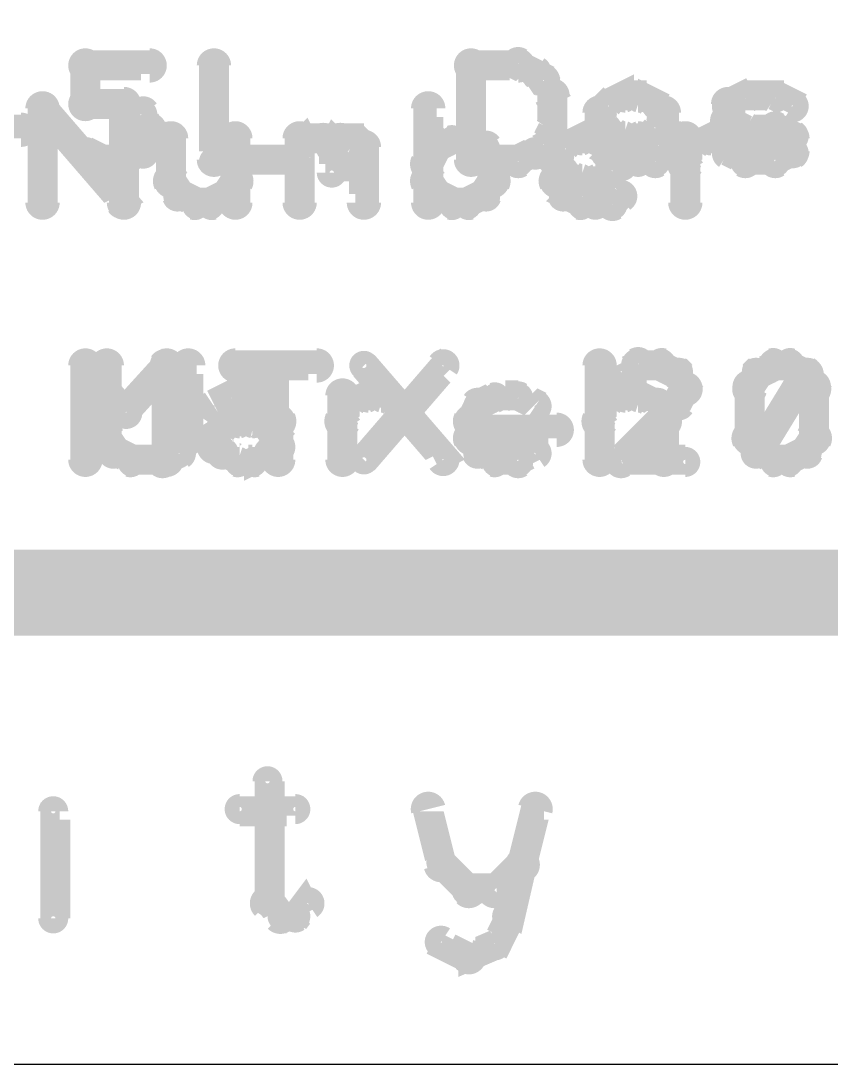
# Model space of a CAD drawing. Extents: x 7835 to 14160, y 8914 to 11568.
# Drawn here: x 8279.9 to 8469, y 9315 to 9558.4 of the extents above; entities that cross this region are included whole.
import ezdxf

# ---------------------------------------------------------------- set-up
doc = ezdxf.new("R2010")
doc.units = 0
for name, color, linetype in [('_BOARD', 254, 'CONTINUOUS'), ('DOCUMENTATION1', 3, 'CONTINUOUS'), ('TOP_SILKSCREEN', 1, 'CONTINUOUS')]:
    doc.layers.add(name, color=color, linetype=linetype)

msp = doc.modelspace()

# ---------------------------------------------------------------- linework, layer by layer
at = {"layer": '_BOARD', "color": 3}
msp.add_lwpolyline([(7835, 9315), (11640, 9315), (11640, 9315), (11640, 11565), (11640, 11565), (7835, 11565), (7835, 11565), (7835, 9315), (7835, 9315)], close=True, dxfattribs=at)
at = {"layer": 'DOCUMENTATION1', "color": 94}
for points in [[(9130, 9740, 20, 20, 0), (7895, 9740, 0, 0, 0), (7895, 9740, 10, 10, 0), (7895, 9745, 10, 10, 1), (7895, 9735, 0, 0, 0), (7900, 9740, 10, 10, 1), (7890, 9740, 0, 0, 0), (7895, 9740, 0, 0, 0), (7895, 9740, 20, 20, 0), (7895, 9425, 20, 20, 0), (7895, 9425, 0, 0, 0), (7895, 9425, 10, 10, 0), (7890, 9425, 10, 10, 1), (7900, 9425, 0, 0, 0), (7895, 9430, 10, 10, 1), (7895, 9420, 0, 0, 0), (7895, 9425, 0, 0, 0), (7895, 9425, 20, 20, 0), (9130, 9425, 0, 0, 0)], [(8283, 9516, 4, 4, 1), (8287, 9516, 0, 0, 0), (8285, 9516, 0, 0, 0), (8285, 9516, 7, 7, 0), (8285, 9538, 7, 7, 0), (8285, 9538, 0, 0, 0), (8285, 9538, 4, 4, 0), (8287, 9538, 4, 4, 1), (8283, 9538, 0, 0, 0)], [(8286, 9539, 4, 4, 1), (8284, 9537, 0, 0, 0), (8285, 9538, 0, 0, 0), (8285, 9538, 7, 7, 0), (8304, 9516, 7, 7, 0), (8304, 9516, 0, 0, 0), (8304, 9516, 4, 4, 0), (8302, 9515, 4, 4, 1), (8305, 9517, 0, 0, 0)], [(8302, 9516, 4, 4, 1), (8306, 9516, 0, 0, 0), (8304, 9516, 0, 0, 0), (8304, 9516, 7, 7, 0), (8304, 9538, 7, 7, 0), (8304, 9538, 0, 0, 0), (8304, 9538, 4, 4, 0), (8306, 9538, 4, 4, 1), (8302, 9538, 0, 0, 0)], [(8373, 9516, 4, 4, 1), (8377, 9516, 0, 0, 0), (8375, 9516, 0, 0, 0), (8375, 9516, 7, 7, 0), (8375, 9538, 7, 7, 0), (8375, 9538, 0, 0, 0), (8375, 9538, 4, 4, 0), (8377, 9538, 4, 4, 1), (8373, 9538, 0, 0, 0)], [(8317, 9531, 4, 4, 1), (8313, 9531, 0, 0, 0), (8315, 9531, 0, 0, 0), (8315, 9531, 7, 7, 0), (8315, 9521, 7, 7, 0), (8315, 9521, 0, 0, 0), (8315, 9521, 4, 4, 0), (8313, 9521, 4, 4, 1), (8317, 9521, 0, 0, 0)], [(8332, 9531, 4, 4, 1), (8328, 9531, 0, 0, 0), (8330, 9531, 0, 0, 0), (8330, 9531, 7, 7, 0), (8330, 9516, 7, 7, 0), (8330, 9516, 0, 0, 0), (8330, 9516, 4, 4, 0), (8328, 9516, 4, 4, 1), (8332, 9516, 0, 0, 0)], [(8343, 9516, 4, 4, 1), (8347, 9516, 0, 0, 0), (8345, 9516, 0, 0, 0), (8345, 9516, 7, 7, 0), (8345, 9531, 7, 7, 0), (8345, 9531, 0, 0, 0), (8345, 9531, 4, 4, 0), (8347, 9531, 4, 4, 1), (8343, 9531, 0, 0, 0)], [(8344, 9530, 4, 4, 1), (8346, 9528, 0, 0, 0), (8345, 9529, 0, 0, 0), (8345, 9529, 7, 7, 0), (8347, 9531, 7, 7, 0), (8347, 9531, 0, 0, 0), (8347, 9531, 4, 4, 0), (8348, 9529, 4, 4, 1), (8346, 9532, 0, 0, 0)], [(8347, 9532, 4, 4, 1), (8347, 9529, 0, 0, 0), (8347, 9531, 0, 0, 0), (8347, 9531, 7, 7, 0), (8351, 9531, 7, 7, 0), (8351, 9531, 0, 0, 0), (8351, 9531, 4, 4, 0), (8351, 9529, 4, 4, 1), (8351, 9532, 0, 0, 0)], [(8352, 9532, 4, 4, 1), (8349, 9529, 0, 0, 0), (8351, 9531, 0, 0, 0), (8351, 9531, 7, 7, 0), (8353, 9529, 7, 7, 0), (8353, 9529, 0, 0, 0), (8353, 9529, 4, 4, 0), (8351, 9528, 4, 4, 1), (8354, 9530, 0, 0, 0)], [(8351, 9530, 4, 4, 1), (8354, 9528, 0, 0, 0), (8353, 9529, 0, 0, 0), (8353, 9529, 7, 7, 0), (8354, 9531, 7, 7, 0), (8354, 9531, 0, 0, 0), (8354, 9531, 4, 4, 0), (8356, 9529, 4, 4, 1), (8353, 9532, 0, 0, 0)], [(8354, 9532, 4, 4, 1), (8354, 9529, 0, 0, 0), (8354, 9531, 0, 0, 0), (8354, 9531, 7, 7, 0), (8358, 9531, 7, 7, 0), (8358, 9531, 0, 0, 0), (8358, 9531, 4, 4, 0), (8358, 9529, 4, 4, 1), (8358, 9532, 0, 0, 0)], [(8359, 9532, 4, 4, 1), (8357, 9529, 0, 0, 0), (8358, 9531, 0, 0, 0), (8358, 9531, 7, 7, 0), (8360, 9529, 7, 7, 0), (8360, 9529, 0, 0, 0), (8360, 9529, 4, 4, 0), (8359, 9528, 4, 4, 1), (8361, 9530, 0, 0, 0)], [(8362, 9529, 4, 4, 1), (8358, 9529, 0, 0, 0), (8360, 9529, 0, 0, 0), (8360, 9529, 7, 7, 0), (8360, 9516, 7, 7, 0), (8360, 9516, 0, 0, 0), (8360, 9516, 4, 4, 0), (8358, 9516, 4, 4, 1), (8362, 9516, 0, 0, 0)], [(8378, 9528, 4, 4, 1), (8375, 9530, 0, 0, 0), (8377, 9529, 0, 0, 0), (8377, 9529, 7, 7, 0), (8375, 9525, 7, 7, 0), (8375, 9525, 0, 0, 0), (8375, 9525, 4, 4, 0), (8373, 9526, 4, 4, 1), (8377, 9524, 0, 0, 0)], [(8381, 9529, 4, 4, 1), (8380, 9532, 0, 0, 0), (8381, 9531, 0, 0, 0), (8381, 9531, 7, 7, 0), (8377, 9529, 7, 7, 0), (8377, 9529, 0, 0, 0), (8377, 9529, 4, 4, 0), (8376, 9530, 4, 4, 1), (8378, 9527, 0, 0, 0)], [(8384, 9529, 4, 4, 1), (8384, 9532, 0, 0, 0), (8384, 9531, 0, 0, 0), (8384, 9531, 7, 7, 0), (8381, 9531, 7, 7, 0), (8381, 9531, 0, 0, 0), (8381, 9531, 4, 4, 0), (8381, 9532, 4, 4, 1), (8381, 9529, 0, 0, 0)], [(8387, 9527, 4, 4, 1), (8389, 9530, 0, 0, 0), (8388, 9529, 0, 0, 0), (8388, 9529, 7, 7, 0), (8384, 9531, 7, 7, 0), (8384, 9531, 0, 0, 0), (8384, 9531, 4, 4, 0), (8385, 9532, 4, 4, 1), (8384, 9529, 0, 0, 0)], [(8388, 9524, 4, 4, 1), (8392, 9526, 0, 0, 0), (8390, 9525, 0, 0, 0), (8390, 9525, 7, 7, 0), (8388, 9529, 7, 7, 0), (8388, 9529, 0, 0, 0), (8388, 9529, 4, 4, 0), (8390, 9530, 4, 4, 1), (8387, 9528, 0, 0, 0)], [(8406, 9530, 4, 4, 1), (8408, 9527, 0, 0, 0), (8407, 9529, 0, 0, 0), (8407, 9529, 7, 7, 0), (8411, 9531, 7, 7, 0), (8411, 9531, 0, 0, 0), (8411, 9531, 4, 4, 0), (8411, 9529, 4, 4, 1), (8410, 9532, 0, 0, 0)], [(8411, 9532, 4, 4, 1), (8411, 9529, 0, 0, 0), (8411, 9531, 0, 0, 0), (8411, 9531, 7, 7, 0), (8414, 9531, 7, 7, 0), (8414, 9531, 0, 0, 0), (8414, 9531, 4, 4, 0), (8414, 9529, 4, 4, 1), (8414, 9532, 0, 0, 0)], [(8415, 9532, 4, 4, 1), (8414, 9529, 0, 0, 0), (8414, 9531, 0, 0, 0), (8414, 9531, 7, 7, 0), (8418, 9529, 7, 7, 0), (8418, 9529, 0, 0, 0), (8418, 9529, 4, 4, 0), (8417, 9527, 4, 4, 1), (8419, 9530, 0, 0, 0)], [(8433, 9526, 4, 4, 1), (8437, 9524, 0, 0, 0), (8435, 9525, 0, 0, 0), (8435, 9525, 7, 7, 0), (8437, 9529, 7, 7, 0), (8437, 9529, 0, 0, 0), (8437, 9529, 4, 4, 0), (8438, 9528, 4, 4, 1), (8435, 9530, 0, 0, 0)], [(8433, 9516, 4, 4, 1), (8437, 9516, 0, 0, 0), (8435, 9516, 0, 0, 0), (8435, 9516, 7, 7, 0), (8435, 9531, 7, 7, 0), (8435, 9531, 0, 0, 0), (8435, 9531, 4, 4, 0), (8437, 9531, 4, 4, 1), (8433, 9531, 0, 0, 0)], [(8436, 9530, 4, 4, 1), (8438, 9527, 0, 0, 0), (8437, 9529, 0, 0, 0), (8437, 9529, 7, 7, 0), (8441, 9531, 7, 7, 0), (8441, 9531, 0, 0, 0), (8441, 9531, 4, 4, 0), (8441, 9529, 4, 4, 1), (8440, 9532, 0, 0, 0)], [(8441, 9532, 4, 4, 1), (8441, 9529, 0, 0, 0), (8441, 9531, 0, 0, 0), (8441, 9531, 7, 7, 0), (8444, 9531, 7, 7, 0), (8444, 9531, 0, 0, 0), (8444, 9531, 4, 4, 0), (8444, 9529, 4, 4, 1), (8444, 9532, 0, 0, 0)], [(8445, 9532, 4, 4, 1), (8444, 9529, 0, 0, 0), (8444, 9531, 0, 0, 0), (8444, 9531, 7, 7, 0), (8448, 9529, 7, 7, 0), (8448, 9529, 0, 0, 0), (8448, 9529, 4, 4, 0), (8447, 9527, 4, 4, 1), (8449, 9530, 0, 0, 0)], [(8354, 9529, 4, 4, 1), (8351, 9529, 0, 0, 0), (8353, 9529, 0, 0, 0), (8353, 9529, 7, 7, 0), (8353, 9523, 7, 7, 0), (8353, 9523, 0, 0, 0), (8353, 9523, 4, 4, 0), (8351, 9523, 4, 4, 1), (8354, 9523, 0, 0, 0)], [(8403, 9521, 4, 4, 1), (8407, 9521, 0, 0, 0), (8405, 9521, 0, 0, 0), (8405, 9521, 7, 7, 0), (8405, 9527, 7, 7, 0), (8405, 9527, 0, 0, 0), (8405, 9527, 4, 4, 0), (8407, 9527, 4, 4, 1), (8403, 9527, 0, 0, 0)], [(8404, 9528, 4, 4, 1), (8406, 9526, 0, 0, 0), (8405, 9527, 0, 0, 0), (8405, 9527, 7, 7, 0), (8407, 9529, 7, 7, 0), (8407, 9529, 0, 0, 0), (8407, 9529, 4, 4, 0), (8408, 9528, 4, 4, 1), (8406, 9530, 0, 0, 0)], [(8419, 9530, 4, 4, 1), (8417, 9528, 0, 0, 0), (8418, 9529, 0, 0, 0), (8418, 9529, 7, 7, 0), (8420, 9527, 7, 7, 0), (8420, 9527, 0, 0, 0), (8420, 9527, 4, 4, 0), (8419, 9526, 4, 4, 1), (8421, 9528, 0, 0, 0)], [(8422, 9527, 4, 4, 1), (8418, 9527, 0, 0, 0), (8420, 9527, 0, 0, 0), (8420, 9527, 7, 7, 0), (8420, 9525, 7, 7, 0), (8420, 9525, 0, 0, 0), (8420, 9525, 4, 4, 0), (8418, 9525, 4, 4, 1), (8422, 9525, 0, 0, 0)], [(8388, 9521, 4, 4, 1), (8392, 9521, 0, 0, 0), (8390, 9521, 0, 0, 0), (8390, 9521, 7, 7, 0), (8390, 9525, 7, 7, 0), (8390, 9525, 0, 0, 0), (8390, 9525, 4, 4, 0), (8392, 9525, 4, 4, 1), (8388, 9525, 0, 0, 0)], [(8406, 9522, 4, 4, 1), (8408, 9524, 0, 0, 0), (8407, 9523, 0, 0, 0), (8407, 9523, 7, 7, 0), (8405, 9525, 7, 7, 0), (8405, 9525, 0, 0, 0), (8405, 9525, 4, 4, 0), (8406, 9526, 4, 4, 1), (8404, 9524, 0, 0, 0)], [(8421, 9524, 4, 4, 1), (8419, 9526, 0, 0, 0), (8420, 9525, 0, 0, 0), (8420, 9525, 7, 7, 0), (8418, 9523, 7, 7, 0), (8418, 9523, 0, 0, 0), (8418, 9523, 4, 4, 0), (8417, 9524, 4, 4, 1), (8419, 9522, 0, 0, 0)], [(8410, 9520, 4, 4, 1), (8411, 9523, 0, 0, 0), (8411, 9521, 0, 0, 0), (8411, 9521, 7, 7, 0), (8407, 9523, 7, 7, 0), (8407, 9523, 0, 0, 0), (8407, 9523, 4, 4, 0), (8408, 9525, 4, 4, 1), (8406, 9522, 0, 0, 0)], [(8419, 9522, 4, 4, 1), (8417, 9525, 0, 0, 0), (8418, 9523, 0, 0, 0), (8418, 9523, 7, 7, 0), (8414, 9521, 7, 7, 0), (8414, 9521, 0, 0, 0), (8414, 9521, 4, 4, 0), (8414, 9523, 4, 4, 1), (8415, 9520, 0, 0, 0)], [(8317, 9522, 4, 4, 1), (8313, 9520, 0, 0, 0), (8315, 9521, 0, 0, 0), (8315, 9521, 7, 7, 0), (8317, 9518, 7, 7, 0), (8317, 9518, 0, 0, 0), (8317, 9518, 4, 4, 0), (8315, 9517, 4, 4, 1), (8318, 9518, 0, 0, 0)], [(8327, 9518, 4, 4, 1), (8330, 9517, 0, 0, 0), (8328, 9518, 0, 0, 0), (8328, 9518, 7, 7, 0), (8330, 9521, 7, 7, 0), (8330, 9521, 0, 0, 0), (8330, 9521, 4, 4, 0), (8332, 9520, 4, 4, 1), (8328, 9522, 0, 0, 0)], [(8377, 9522, 4, 4, 1), (8373, 9520, 0, 0, 0), (8375, 9521, 0, 0, 0), (8375, 9521, 7, 7, 0), (8377, 9518, 7, 7, 0), (8377, 9518, 0, 0, 0), (8377, 9518, 4, 4, 0), (8375, 9517, 4, 4, 1), (8378, 9518, 0, 0, 0)], [(8387, 9518, 4, 4, 1), (8390, 9517, 0, 0, 0), (8388, 9518, 0, 0, 0), (8388, 9518, 7, 7, 0), (8390, 9521, 7, 7, 0), (8390, 9521, 0, 0, 0), (8390, 9521, 4, 4, 0), (8392, 9520, 4, 4, 1), (8388, 9522, 0, 0, 0)], [(8405, 9517, 4, 4, 1), (8408, 9518, 0, 0, 0), (8407, 9518, 0, 0, 0), (8407, 9518, 7, 7, 0), (8405, 9521, 7, 7, 0), (8405, 9521, 0, 0, 0), (8405, 9521, 4, 4, 0), (8407, 9522, 4, 4, 1), (8403, 9520, 0, 0, 0)], [(8414, 9520, 4, 4, 1), (8414, 9523, 0, 0, 0), (8414, 9521, 0, 0, 0), (8414, 9521, 7, 7, 0), (8411, 9521, 7, 7, 0), (8411, 9521, 0, 0, 0), (8411, 9521, 4, 4, 0), (8411, 9523, 4, 4, 1), (8411, 9520, 0, 0, 0)], [(8318, 9519, 4, 4, 1), (8316, 9516, 0, 0, 0), (8317, 9518, 0, 0, 0), (8317, 9518, 7, 7, 0), (8321, 9516, 7, 7, 0), (8321, 9516, 0, 0, 0), (8321, 9516, 4, 4, 0), (8320, 9514, 4, 4, 1), (8321, 9517, 0, 0, 0)], [(8324, 9517, 4, 4, 1), (8325, 9514, 0, 0, 0), (8324, 9516, 0, 0, 0), (8324, 9516, 7, 7, 0), (8328, 9518, 7, 7, 0), (8328, 9518, 0, 0, 0), (8328, 9518, 4, 4, 0), (8329, 9516, 4, 4, 1), (8327, 9519, 0, 0, 0)], [(8378, 9519, 4, 4, 1), (8376, 9516, 0, 0, 0), (8377, 9518, 0, 0, 0), (8377, 9518, 7, 7, 0), (8381, 9516, 7, 7, 0), (8381, 9516, 0, 0, 0), (8381, 9516, 4, 4, 0), (8380, 9514, 4, 4, 1), (8381, 9517, 0, 0, 0)], [(8384, 9517, 4, 4, 1), (8385, 9514, 0, 0, 0), (8384, 9516, 0, 0, 0), (8384, 9516, 7, 7, 0), (8388, 9518, 7, 7, 0), (8388, 9518, 0, 0, 0), (8388, 9518, 4, 4, 0), (8389, 9516, 4, 4, 1), (8387, 9519, 0, 0, 0)], [(8410, 9514, 4, 4, 1), (8411, 9517, 0, 0, 0), (8411, 9516, 0, 0, 0), (8411, 9516, 7, 7, 0), (8407, 9518, 7, 7, 0), (8407, 9518, 0, 0, 0), (8407, 9518, 4, 4, 0), (8408, 9519, 4, 4, 1), (8406, 9516, 0, 0, 0)], [(8421, 9516, 4, 4, 1), (8419, 9519, 0, 0, 0), (8420, 9518, 0, 0, 0), (8420, 9518, 7, 7, 0), (8418, 9516, 7, 7, 0), (8418, 9516, 0, 0, 0), (8418, 9516, 4, 4, 0), (8417, 9517, 4, 4, 1), (8419, 9514, 0, 0, 0)], [(8321, 9517, 4, 4, 1), (8321, 9514, 0, 0, 0), (8321, 9516, 0, 0, 0), (8321, 9516, 7, 7, 0), (8324, 9516, 7, 7, 0), (8324, 9516, 0, 0, 0), (8324, 9516, 4, 4, 0), (8324, 9514, 4, 4, 1), (8324, 9517, 0, 0, 0)], [(8381, 9517, 4, 4, 1), (8381, 9514, 0, 0, 0), (8381, 9516, 0, 0, 0), (8381, 9516, 7, 7, 0), (8384, 9516, 7, 7, 0), (8384, 9516, 0, 0, 0), (8384, 9516, 4, 4, 0), (8384, 9514, 4, 4, 1), (8384, 9517, 0, 0, 0)], [(8414, 9514, 4, 4, 1), (8414, 9517, 0, 0, 0), (8414, 9516, 0, 0, 0), (8414, 9516, 7, 7, 0), (8411, 9516, 7, 7, 0), (8411, 9516, 0, 0, 0), (8411, 9516, 4, 4, 0), (8411, 9517, 4, 4, 1), (8411, 9514, 0, 0, 0)], [(8418, 9514, 4, 4, 1), (8418, 9517, 0, 0, 0), (8418, 9516, 0, 0, 0), (8418, 9516, 7, 7, 0), (8414, 9516, 7, 7, 0), (8414, 9516, 0, 0, 0), (8414, 9516, 4, 4, 0), (8414, 9517, 4, 4, 1), (8414, 9514, 0, 0, 0)], [(8293, 9456, 4, 4, 1), (8297, 9456, 0, 0, 0), (8295, 9456, 0, 0, 0), (8295, 9456, 7, 7, 0), (8295, 9478, 7, 7, 0), (8295, 9478, 0, 0, 0), (8295, 9478, 4, 4, 0), (8297, 9478, 4, 4, 1), (8293, 9478, 0, 0, 0)], [(8303, 9468, 4, 4, 1), (8306, 9466, 0, 0, 0), (8304, 9467, 0, 0, 0), (8304, 9467, 7, 7, 0), (8314, 9478, 7, 7, 0), (8314, 9478, 0, 0, 0), (8314, 9478, 4, 4, 0), (8315, 9477, 4, 4, 1), (8312, 9479, 0, 0, 0)], [(8316, 9478, 4, 4, 1), (8312, 9478, 0, 0, 0), (8314, 9478, 0, 0, 0), (8314, 9478, 7, 7, 0), (8314, 9456, 7, 7, 0), (8314, 9456, 0, 0, 0), (8314, 9456, 4, 4, 0), (8312, 9456, 4, 4, 1), (8316, 9456, 0, 0, 0)], [(8413, 9456, 4, 4, 1), (8417, 9456, 0, 0, 0), (8415, 9456, 0, 0, 0), (8415, 9456, 7, 7, 0), (8415, 9478, 7, 7, 0), (8415, 9478, 0, 0, 0), (8415, 9478, 4, 4, 0), (8417, 9478, 4, 4, 1), (8413, 9478, 0, 0, 0)], [(8296, 9479, 4, 4, 1), (8294, 9477, 0, 0, 0), (8295, 9478, 0, 0, 0), (8295, 9478, 7, 7, 0), (8304, 9467, 7, 7, 0), (8304, 9467, 0, 0, 0), (8304, 9467, 4, 4, 0), (8303, 9466, 4, 4, 1), (8306, 9468, 0, 0, 0)], [(8324, 9470, 4, 4, 1), (8326, 9467, 0, 0, 0), (8325, 9469, 0, 0, 0), (8325, 9469, 7, 7, 0), (8329, 9471, 7, 7, 0), (8329, 9471, 0, 0, 0), (8329, 9471, 4, 4, 0), (8330, 9469, 4, 4, 1), (8328, 9472, 0, 0, 0)], [(8353, 9456, 4, 4, 1), (8357, 9456, 0, 0, 0), (8355, 9456, 0, 0, 0), (8355, 9456, 7, 7, 0), (8355, 9471, 7, 7, 0), (8355, 9471, 0, 0, 0), (8355, 9471, 4, 4, 0), (8357, 9471, 4, 4, 1), (8353, 9471, 0, 0, 0)], [(8356, 9470, 4, 4, 1), (8358, 9467, 0, 0, 0), (8357, 9469, 0, 0, 0), (8357, 9469, 7, 7, 0), (8361, 9471, 7, 7, 0), (8361, 9471, 0, 0, 0), (8361, 9471, 4, 4, 0), (8361, 9469, 4, 4, 1), (8360, 9472, 0, 0, 0)], [(8399, 9467, 4, 4, 1), (8401, 9470, 0, 0, 0), (8400, 9469, 0, 0, 0), (8400, 9469, 7, 7, 0), (8396, 9471, 7, 7, 0), (8396, 9471, 0, 0, 0), (8396, 9471, 4, 4, 0), (8397, 9472, 4, 4, 1), (8395, 9469, 0, 0, 0)], [(8416, 9470, 4, 4, 1), (8418, 9467, 0, 0, 0), (8417, 9469, 0, 0, 0), (8417, 9469, 7, 7, 0), (8421, 9471, 7, 7, 0), (8421, 9471, 0, 0, 0), (8421, 9471, 4, 4, 0), (8421, 9469, 4, 4, 1), (8420, 9472, 0, 0, 0)], [(8329, 9472, 4, 4, 1), (8329, 9469, 0, 0, 0), (8329, 9471, 0, 0, 0), (8329, 9471, 7, 7, 0), (8334, 9471, 7, 7, 0), (8334, 9471, 0, 0, 0), (8334, 9471, 4, 4, 0), (8334, 9469, 4, 4, 1), (8334, 9472, 0, 0, 0)], [(8335, 9472, 4, 4, 1), (8334, 9469, 0, 0, 0), (8334, 9471, 0, 0, 0), (8334, 9471, 7, 7, 0), (8338, 9469, 7, 7, 0), (8338, 9469, 0, 0, 0), (8338, 9469, 4, 4, 0), (8337, 9467, 4, 4, 1), (8339, 9470, 0, 0, 0)], [(8340, 9470, 4, 4, 1), (8337, 9468, 0, 0, 0), (8338, 9469, 0, 0, 0), (8338, 9469, 7, 7, 0), (8340, 9465, 7, 7, 0), (8340, 9465, 0, 0, 0), (8340, 9465, 4, 4, 0), (8338, 9464, 4, 4, 1), (8342, 9466, 0, 0, 0)], [(8353, 9466, 4, 4, 1), (8357, 9464, 0, 0, 0), (8355, 9465, 0, 0, 0), (8355, 9465, 7, 7, 0), (8357, 9469, 7, 7, 0), (8357, 9469, 0, 0, 0), (8357, 9469, 4, 4, 0), (8358, 9468, 4, 4, 1), (8355, 9470, 0, 0, 0)], [(8361, 9472, 4, 4, 1), (8361, 9469, 0, 0, 0), (8361, 9471, 0, 0, 0), (8361, 9471, 7, 7, 0), (8364, 9471, 7, 7, 0), (8364, 9471, 0, 0, 0), (8364, 9471, 4, 4, 0), (8364, 9469, 4, 4, 1), (8364, 9472, 0, 0, 0)], [(8365, 9472, 4, 4, 1), (8364, 9469, 0, 0, 0), (8364, 9471, 0, 0, 0), (8364, 9471, 7, 7, 0), (8368, 9469, 7, 7, 0), (8368, 9469, 0, 0, 0), (8368, 9469, 4, 4, 0), (8367, 9467, 4, 4, 1), (8369, 9470, 0, 0, 0)], [(8388, 9468, 4, 4, 1), (8385, 9470, 0, 0, 0), (8387, 9469, 0, 0, 0), (8387, 9469, 7, 7, 0), (8385, 9465, 7, 7, 0), (8385, 9465, 0, 0, 0), (8385, 9465, 4, 4, 0), (8383, 9466, 4, 4, 1), (8387, 9464, 0, 0, 0)], [(8391, 9469, 4, 4, 1), (8390, 9472, 0, 0, 0), (8391, 9471, 0, 0, 0), (8391, 9471, 7, 7, 0), (8387, 9469, 7, 7, 0), (8387, 9469, 0, 0, 0), (8387, 9469, 4, 4, 0), (8386, 9470, 4, 4, 1), (8388, 9467, 0, 0, 0)], [(8396, 9469, 4, 4, 1), (8396, 9472, 0, 0, 0), (8396, 9471, 0, 0, 0), (8396, 9471, 7, 7, 0), (8391, 9471, 7, 7, 0), (8391, 9471, 0, 0, 0), (8391, 9471, 4, 4, 0), (8391, 9472, 4, 4, 1), (8391, 9469, 0, 0, 0)], [(8413, 9466, 4, 4, 1), (8417, 9464, 0, 0, 0), (8415, 9465, 0, 0, 0), (8415, 9465, 7, 7, 0), (8417, 9469, 7, 7, 0), (8417, 9469, 0, 0, 0), (8417, 9469, 4, 4, 0), (8418, 9468, 4, 4, 1), (8415, 9470, 0, 0, 0)], [(8421, 9472, 4, 4, 1), (8421, 9469, 0, 0, 0), (8421, 9471, 0, 0, 0), (8421, 9471, 7, 7, 0), (8424, 9471, 7, 7, 0), (8424, 9471, 0, 0, 0), (8424, 9471, 4, 4, 0), (8424, 9469, 4, 4, 1), (8424, 9472, 0, 0, 0)], [(8425, 9472, 4, 4, 1), (8424, 9469, 0, 0, 0), (8424, 9471, 0, 0, 0), (8424, 9471, 7, 7, 0), (8428, 9469, 7, 7, 0), (8428, 9469, 0, 0, 0), (8428, 9469, 4, 4, 0), (8427, 9467, 4, 4, 1), (8429, 9470, 0, 0, 0)], [(8430, 9470, 4, 4, 1), (8427, 9468, 0, 0, 0), (8428, 9469, 0, 0, 0), (8428, 9469, 7, 7, 0), (8430, 9465, 7, 7, 0), (8430, 9465, 0, 0, 0), (8430, 9465, 4, 4, 0), (8428, 9464, 4, 4, 1), (8432, 9466, 0, 0, 0)], [(8326, 9465, 4, 4, 1), (8328, 9462, 0, 0, 0), (8327, 9463, 0, 0, 0), (8327, 9463, 7, 7, 0), (8331, 9465, 7, 7, 0), (8331, 9465, 0, 0, 0), (8331, 9465, 4, 4, 0), (8331, 9463, 4, 4, 1), (8330, 9467, 0, 0, 0)], [(8331, 9467, 4, 4, 1), (8331, 9463, 0, 0, 0), (8331, 9465, 0, 0, 0), (8331, 9465, 7, 7, 0), (8334, 9465, 7, 7, 0), (8334, 9465, 0, 0, 0), (8334, 9465, 4, 4, 0), (8334, 9463, 4, 4, 1), (8334, 9467, 0, 0, 0)], [(8335, 9467, 4, 4, 1), (8334, 9463, 0, 0, 0), (8334, 9465, 0, 0, 0), (8334, 9465, 7, 7, 0), (8338, 9463, 7, 7, 0), (8338, 9463, 0, 0, 0), (8338, 9463, 4, 4, 0), (8337, 9462, 4, 4, 1), (8339, 9465, 0, 0, 0)], [(8342, 9465, 4, 4, 1), (8338, 9465, 0, 0, 0), (8340, 9465, 0, 0, 0), (8340, 9465, 7, 7, 0), (8340, 9459, 7, 7, 0), (8340, 9459, 0, 0, 0), (8340, 9459, 4, 4, 0), (8338, 9459, 4, 4, 1), (8342, 9459, 0, 0, 0)], [(8387, 9465, 4, 4, 1), (8383, 9465, 0, 0, 0), (8385, 9465, 0, 0, 0), (8385, 9465, 7, 7, 0), (8385, 9461, 7, 7, 0), (8385, 9461, 0, 0, 0), (8385, 9461, 4, 4, 0), (8383, 9461, 4, 4, 1), (8387, 9461, 0, 0, 0)], [(8432, 9465, 4, 4, 1), (8428, 9465, 0, 0, 0), (8430, 9465, 0, 0, 0), (8430, 9465, 7, 7, 0), (8430, 9456, 7, 7, 0), (8430, 9456, 0, 0, 0), (8430, 9456, 4, 4, 0), (8428, 9456, 4, 4, 1), (8432, 9456, 0, 0, 0)], [(8323, 9459, 4, 4, 1), (8327, 9459, 0, 0, 0), (8325, 9459, 0, 0, 0), (8325, 9459, 7, 7, 0), (8325, 9461, 7, 7, 0), (8325, 9461, 0, 0, 0), (8325, 9461, 4, 4, 0), (8327, 9461, 4, 4, 1), (8323, 9461, 0, 0, 0)], [(8324, 9462, 4, 4, 1), (8326, 9460, 0, 0, 0), (8325, 9461, 0, 0, 0), (8325, 9461, 7, 7, 0), (8327, 9463, 7, 7, 0), (8327, 9463, 0, 0, 0), (8327, 9463, 4, 4, 0), (8328, 9462, 4, 4, 1), (8326, 9464, 0, 0, 0)], [(8339, 9464, 4, 4, 1), (8337, 9462, 0, 0, 0), (8338, 9463, 0, 0, 0), (8338, 9463, 7, 7, 0), (8340, 9461, 7, 7, 0), (8340, 9461, 0, 0, 0), (8340, 9461, 4, 4, 0), (8339, 9460, 4, 4, 1), (8341, 9462, 0, 0, 0)], [(8387, 9462, 4, 4, 1), (8383, 9460, 0, 0, 0), (8385, 9461, 0, 0, 0), (8385, 9461, 7, 7, 0), (8387, 9458, 7, 7, 0), (8387, 9458, 0, 0, 0), (8387, 9458, 4, 4, 0), (8385, 9457, 4, 4, 1), (8388, 9458, 0, 0, 0)], [(8326, 9456, 4, 4, 1), (8328, 9459, 0, 0, 0), (8327, 9458, 0, 0, 0), (8327, 9458, 7, 7, 0), (8325, 9459, 7, 7, 0), (8325, 9459, 0, 0, 0), (8325, 9459, 4, 4, 0), (8326, 9461, 4, 4, 1), (8324, 9458, 0, 0, 0)], [(8341, 9458, 4, 4, 1), (8339, 9461, 0, 0, 0), (8340, 9459, 0, 0, 0), (8340, 9459, 7, 7, 0), (8338, 9458, 7, 7, 0), (8338, 9458, 0, 0, 0), (8338, 9458, 4, 4, 0), (8337, 9459, 4, 4, 1), (8339, 9456, 0, 0, 0)], [(8342, 9459, 4, 4, 1), (8338, 9459, 0, 0, 0), (8340, 9459, 0, 0, 0), (8340, 9459, 7, 7, 0), (8340, 9456, 7, 7, 0), (8340, 9456, 0, 0, 0), (8340, 9456, 4, 4, 0), (8338, 9456, 4, 4, 1), (8342, 9456, 0, 0, 0)], [(8330, 9454, 4, 4, 1), (8331, 9457, 0, 0, 0), (8331, 9456, 0, 0, 0), (8331, 9456, 7, 7, 0), (8327, 9458, 7, 7, 0), (8327, 9458, 0, 0, 0), (8327, 9458, 4, 4, 0), (8328, 9459, 4, 4, 1), (8326, 9456, 0, 0, 0)], [(8339, 9456, 4, 4, 1), (8337, 9459, 0, 0, 0), (8338, 9458, 0, 0, 0), (8338, 9458, 7, 7, 0), (8334, 9456, 7, 7, 0), (8334, 9456, 0, 0, 0), (8334, 9456, 4, 4, 0), (8334, 9457, 4, 4, 1), (8335, 9454, 0, 0, 0)], [(8388, 9459, 4, 4, 1), (8386, 9456, 0, 0, 0), (8387, 9458, 0, 0, 0), (8387, 9458, 7, 7, 0), (8391, 9456, 7, 7, 0), (8391, 9456, 0, 0, 0), (8391, 9456, 4, 4, 0), (8390, 9454, 4, 4, 1), (8391, 9457, 0, 0, 0)], [(8395, 9457, 4, 4, 1), (8397, 9454, 0, 0, 0), (8396, 9456, 0, 0, 0), (8396, 9456, 7, 7, 0), (8400, 9458, 7, 7, 0), (8400, 9458, 0, 0, 0), (8400, 9458, 4, 4, 0), (8401, 9456, 4, 4, 1), (8399, 9459, 0, 0, 0)], [(8334, 9454, 4, 4, 1), (8334, 9457, 0, 0, 0), (8334, 9456, 0, 0, 0), (8334, 9456, 7, 7, 0), (8331, 9456, 7, 7, 0), (8331, 9456, 0, 0, 0), (8331, 9456, 4, 4, 0), (8331, 9457, 4, 4, 1), (8331, 9454, 0, 0, 0)], [(8391, 9457, 4, 4, 1), (8391, 9454, 0, 0, 0), (8391, 9456, 0, 0, 0), (8391, 9456, 7, 7, 0), (8396, 9456, 7, 7, 0), (8396, 9456, 0, 0, 0), (8396, 9456, 4, 4, 0), (8396, 9454, 4, 4, 1), (8396, 9457, 0, 0, 0)]]:
    msp.add_lwpolyline(points, format="xyseb", dxfattribs=at)
at = {"layer": 'TOP_SILKSCREEN', "color": 135}
for points in [[(8397, 9550, 4, 4, 1), (8395, 9547, 0, 0, 0), (8396, 9548, 0, 0, 0), (8396, 9548, 7, 7, 0), (8400, 9546, 7, 7, 0), (8400, 9546, 0, 0, 0), (8400, 9546, 4, 4, 0), (8399, 9545, 4, 4, 1), (8401, 9548, 0, 0, 0)], [(8293, 9539, 4, 4, 1), (8297, 9539, 0, 0, 0), (8295, 9539, 0, 0, 0), (8295, 9539, 7, 7, 0), (8295, 9548, 7, 7, 0), (8295, 9548, 0, 0, 0), (8295, 9548, 4, 4, 0), (8297, 9548, 4, 4, 1), (8293, 9548, 0, 0, 0)], [(8295, 9550, 4, 4, 1), (8295, 9546, 0, 0, 0), (8295, 9548, 0, 0, 0), (8295, 9548, 7, 7, 0), (8310, 9548, 7, 7, 0), (8310, 9548, 0, 0, 0), (8310, 9548, 4, 4, 0), (8310, 9546, 4, 4, 1), (8310, 9550, 0, 0, 0)], [(8327, 9548, 4, 4, 1), (8323, 9548, 0, 0, 0), (8325, 9548, 0, 0, 0), (8325, 9548, 7, 7, 0), (8325, 9526, 7, 7, 0), (8325, 9526, 0, 0, 0), (8325, 9526, 4, 4, 0), (8323, 9526, 4, 4, 1), (8327, 9526, 0, 0, 0)], [(8383, 9526, 4, 4, 1), (8387, 9526, 0, 0, 0), (8385, 9526, 0, 0, 0), (8385, 9526, 7, 7, 0), (8385, 9548, 7, 7, 0), (8385, 9548, 0, 0, 0), (8385, 9548, 4, 4, 0), (8387, 9548, 4, 4, 1), (8383, 9548, 0, 0, 0)], [(8385, 9550, 4, 4, 1), (8385, 9546, 0, 0, 0), (8385, 9548, 0, 0, 0), (8385, 9548, 7, 7, 0), (8396, 9548, 7, 7, 0), (8396, 9548, 0, 0, 0), (8396, 9548, 4, 4, 0), (8396, 9546, 4, 4, 1), (8396, 9550, 0, 0, 0)], [(8401, 9547, 4, 4, 1), (8399, 9545, 0, 0, 0), (8400, 9546, 0, 0, 0), (8400, 9546, 7, 7, 0), (8402, 9544, 7, 7, 0), (8402, 9544, 0, 0, 0), (8402, 9544, 4, 4, 0), (8401, 9543, 4, 4, 1), (8403, 9546, 0, 0, 0)], [(8403, 9545, 4, 4, 1), (8400, 9544, 0, 0, 0), (8402, 9544, 0, 0, 0), (8402, 9544, 7, 7, 0), (8404, 9541, 7, 7, 0), (8404, 9541, 0, 0, 0), (8404, 9541, 4, 4, 0), (8402, 9540, 4, 4, 1), (8405, 9541, 0, 0, 0)], [(8406, 9541, 4, 4, 1), (8402, 9541, 0, 0, 0), (8404, 9541, 0, 0, 0), (8404, 9541, 7, 7, 0), (8404, 9533, 7, 7, 0), (8404, 9533, 0, 0, 0), (8404, 9533, 4, 4, 0), (8402, 9533, 4, 4, 1), (8406, 9533, 0, 0, 0)], [(8304, 9537, 4, 4, 1), (8304, 9541, 0, 0, 0), (8304, 9539, 0, 0, 0), (8304, 9539, 7, 7, 0), (8295, 9539, 7, 7, 0), (8295, 9539, 0, 0, 0), (8295, 9539, 4, 4, 0), (8295, 9541, 4, 4, 1), (8295, 9537, 0, 0, 0)], [(8414, 9538, 4, 4, 1), (8416, 9536, 0, 0, 0), (8415, 9537, 0, 0, 0), (8415, 9537, 7, 7, 0), (8417, 9539, 7, 7, 0), (8417, 9539, 0, 0, 0), (8417, 9539, 4, 4, 0), (8418, 9538, 4, 4, 1), (8416, 9540, 0, 0, 0)], [(8416, 9540, 4, 4, 1), (8418, 9537, 0, 0, 0), (8417, 9539, 0, 0, 0), (8417, 9539, 7, 7, 0), (8421, 9541, 7, 7, 0), (8421, 9541, 0, 0, 0), (8421, 9541, 4, 4, 0), (8421, 9539, 4, 4, 1), (8420, 9542, 0, 0, 0)], [(8421, 9542, 4, 4, 1), (8421, 9539, 0, 0, 0), (8421, 9541, 0, 0, 0), (8421, 9541, 7, 7, 0), (8424, 9541, 7, 7, 0), (8424, 9541, 0, 0, 0), (8424, 9541, 4, 4, 0), (8424, 9539, 4, 4, 1), (8424, 9542, 0, 0, 0)], [(8425, 9542, 4, 4, 1), (8424, 9539, 0, 0, 0), (8424, 9541, 0, 0, 0), (8424, 9541, 7, 7, 0), (8428, 9539, 7, 7, 0), (8428, 9539, 0, 0, 0), (8428, 9539, 4, 4, 0), (8427, 9537, 4, 4, 1), (8429, 9540, 0, 0, 0)], [(8429, 9540, 4, 4, 1), (8427, 9538, 0, 0, 0), (8428, 9539, 0, 0, 0), (8428, 9539, 7, 7, 0), (8430, 9537, 7, 7, 0), (8430, 9537, 0, 0, 0), (8430, 9537, 4, 4, 0), (8429, 9536, 4, 4, 1), (8431, 9538, 0, 0, 0)], [(8443, 9535, 4, 4, 1), (8447, 9535, 0, 0, 0), (8445, 9535, 0, 0, 0), (8445, 9535, 7, 7, 0), (8445, 9539, 7, 7, 0), (8445, 9539, 0, 0, 0), (8445, 9539, 4, 4, 0), (8447, 9539, 4, 4, 1), (8443, 9539, 0, 0, 0)], [(8444, 9540, 4, 4, 1), (8446, 9537, 0, 0, 0), (8445, 9539, 0, 0, 0), (8445, 9539, 7, 7, 0), (8449, 9541, 7, 7, 0), (8449, 9541, 0, 0, 0), (8449, 9541, 4, 4, 0), (8450, 9539, 4, 4, 1), (8448, 9542, 0, 0, 0)], [(8449, 9542, 4, 4, 1), (8449, 9539, 0, 0, 0), (8449, 9541, 0, 0, 0), (8449, 9541, 7, 7, 0), (8456, 9541, 7, 7, 0), (8456, 9541, 0, 0, 0), (8456, 9541, 4, 4, 0), (8456, 9539, 4, 4, 1), (8456, 9542, 0, 0, 0)], [(8457, 9542, 4, 4, 1), (8455, 9539, 0, 0, 0), (8456, 9541, 0, 0, 0), (8456, 9541, 7, 7, 0), (8460, 9539, 7, 7, 0), (8460, 9539, 0, 0, 0), (8460, 9539, 4, 4, 0), (8459, 9537, 4, 4, 1), (8461, 9540, 0, 0, 0)], [(8307, 9535, 4, 4, 1), (8309, 9538, 0, 0, 0), (8308, 9537, 0, 0, 0), (8308, 9537, 7, 7, 0), (8304, 9539, 7, 7, 0), (8304, 9539, 0, 0, 0), (8304, 9539, 4, 4, 0), (8305, 9540, 4, 4, 1), (8304, 9537, 0, 0, 0)], [(8308, 9532, 4, 4, 1), (8312, 9534, 0, 0, 0), (8310, 9533, 0, 0, 0), (8310, 9533, 7, 7, 0), (8308, 9537, 7, 7, 0), (8308, 9537, 0, 0, 0), (8308, 9537, 4, 4, 0), (8310, 9538, 4, 4, 1), (8307, 9536, 0, 0, 0)], [(8413, 9531, 4, 4, 1), (8417, 9531, 0, 0, 0), (8415, 9531, 0, 0, 0), (8415, 9531, 7, 7, 0), (8415, 9537, 7, 7, 0), (8415, 9537, 0, 0, 0), (8415, 9537, 4, 4, 0), (8417, 9537, 4, 4, 1), (8413, 9537, 0, 0, 0)], [(8432, 9537, 4, 4, 1), (8428, 9537, 0, 0, 0), (8430, 9537, 0, 0, 0), (8430, 9537, 7, 7, 0), (8430, 9535, 7, 7, 0), (8430, 9535, 0, 0, 0), (8430, 9535, 4, 4, 0), (8428, 9535, 4, 4, 1), (8432, 9535, 0, 0, 0)], [(8416, 9532, 4, 4, 1), (8418, 9534, 0, 0, 0), (8417, 9533, 0, 0, 0), (8417, 9533, 7, 7, 0), (8415, 9535, 7, 7, 0), (8415, 9535, 0, 0, 0), (8415, 9535, 4, 4, 0), (8416, 9536, 4, 4, 1), (8414, 9534, 0, 0, 0)], [(8431, 9534, 4, 4, 1), (8429, 9536, 0, 0, 0), (8430, 9535, 0, 0, 0), (8430, 9535, 7, 7, 0), (8428, 9533, 7, 7, 0), (8428, 9533, 0, 0, 0), (8428, 9533, 4, 4, 0), (8427, 9534, 4, 4, 1), (8429, 9532, 0, 0, 0)], [(8448, 9532, 4, 4, 1), (8450, 9535, 0, 0, 0), (8449, 9533, 0, 0, 0), (8449, 9533, 7, 7, 0), (8445, 9535, 7, 7, 0), (8445, 9535, 0, 0, 0), (8445, 9535, 4, 4, 0), (8446, 9537, 4, 4, 1), (8444, 9533, 0, 0, 0)], [(8265, 9535, 4, 4, 1), (8265, 9531, 0, 0, 0), (8265, 9533, 0, 0, 0), (8265, 9533, 7, 7, 0), (8280, 9533, 7, 7, 0), (8280, 9533, 0, 0, 0), (8280, 9533, 4, 4, 0), (8280, 9531, 4, 4, 1), (8280, 9535, 0, 0, 0)], [(8307, 9528, 4, 4, 1), (8310, 9527, 0, 0, 0), (8308, 9528, 0, 0, 0), (8308, 9528, 7, 7, 0), (8310, 9531, 7, 7, 0), (8310, 9531, 0, 0, 0), (8310, 9531, 4, 4, 0), (8312, 9530, 4, 4, 1), (8308, 9532, 0, 0, 0)], [(8308, 9531, 4, 4, 1), (8312, 9531, 0, 0, 0), (8310, 9531, 0, 0, 0), (8310, 9531, 7, 7, 0), (8310, 9533, 7, 7, 0), (8310, 9533, 0, 0, 0), (8310, 9533, 4, 4, 0), (8312, 9533, 4, 4, 1), (8308, 9533, 0, 0, 0)], [(8405, 9532, 4, 4, 1), (8402, 9534, 0, 0, 0), (8404, 9533, 0, 0, 0), (8404, 9533, 7, 7, 0), (8402, 9529, 7, 7, 0), (8402, 9529, 0, 0, 0), (8402, 9529, 4, 4, 0), (8400, 9530, 4, 4, 1), (8403, 9529, 0, 0, 0)], [(8415, 9527, 4, 4, 1), (8418, 9528, 0, 0, 0), (8417, 9528, 0, 0, 0), (8417, 9528, 7, 7, 0), (8415, 9531, 7, 7, 0), (8415, 9531, 0, 0, 0), (8415, 9531, 4, 4, 0), (8417, 9532, 4, 4, 1), (8413, 9530, 0, 0, 0)], [(8420, 9530, 4, 4, 1), (8421, 9533, 0, 0, 0), (8421, 9531, 0, 0, 0), (8421, 9531, 7, 7, 0), (8417, 9533, 7, 7, 0), (8417, 9533, 0, 0, 0), (8417, 9533, 4, 4, 0), (8418, 9535, 4, 4, 1), (8416, 9532, 0, 0, 0)], [(8429, 9532, 4, 4, 1), (8427, 9535, 0, 0, 0), (8428, 9533, 0, 0, 0), (8428, 9533, 7, 7, 0), (8424, 9531, 7, 7, 0), (8424, 9531, 0, 0, 0), (8424, 9531, 4, 4, 0), (8424, 9533, 4, 4, 1), (8425, 9530, 0, 0, 0)], [(8456, 9531, 4, 4, 1), (8456, 9535, 0, 0, 0), (8456, 9533, 0, 0, 0), (8456, 9533, 7, 7, 0), (8449, 9533, 7, 7, 0), (8449, 9533, 0, 0, 0), (8449, 9533, 4, 4, 0), (8449, 9535, 4, 4, 1), (8449, 9531, 0, 0, 0)], [(8459, 9530, 4, 4, 1), (8461, 9533, 0, 0, 0), (8460, 9531, 0, 0, 0), (8460, 9531, 7, 7, 0), (8456, 9533, 7, 7, 0), (8456, 9533, 0, 0, 0), (8456, 9533, 4, 4, 0), (8457, 9535, 4, 4, 1), (8455, 9532, 0, 0, 0)], [(8403, 9528, 4, 4, 1), (8401, 9531, 0, 0, 0), (8402, 9529, 0, 0, 0), (8402, 9529, 7, 7, 0), (8400, 9528, 7, 7, 0), (8400, 9528, 0, 0, 0), (8400, 9528, 4, 4, 0), (8399, 9529, 4, 4, 1), (8401, 9526, 0, 0, 0)], [(8424, 9530, 4, 4, 1), (8424, 9533, 0, 0, 0), (8424, 9531, 0, 0, 0), (8424, 9531, 7, 7, 0), (8421, 9531, 7, 7, 0), (8421, 9531, 0, 0, 0), (8421, 9531, 4, 4, 0), (8421, 9533, 4, 4, 1), (8421, 9530, 0, 0, 0)], [(8458, 9528, 4, 4, 1), (8462, 9528, 0, 0, 0), (8460, 9528, 0, 0, 0), (8460, 9528, 7, 7, 0), (8460, 9531, 7, 7, 0), (8460, 9531, 0, 0, 0), (8460, 9531, 4, 4, 0), (8462, 9531, 4, 4, 1), (8458, 9531, 0, 0, 0)], [(8296, 9529, 4, 4, 1), (8294, 9526, 0, 0, 0), (8295, 9528, 0, 0, 0), (8295, 9528, 7, 7, 0), (8299, 9526, 7, 7, 0), (8299, 9526, 0, 0, 0), (8299, 9526, 4, 4, 0), (8298, 9524, 4, 4, 1), (8300, 9527, 0, 0, 0)], [(8304, 9527, 4, 4, 1), (8305, 9524, 0, 0, 0), (8304, 9526, 0, 0, 0), (8304, 9526, 7, 7, 0), (8308, 9528, 7, 7, 0), (8308, 9528, 0, 0, 0), (8308, 9528, 4, 4, 0), (8309, 9526, 4, 4, 1), (8307, 9529, 0, 0, 0)], [(8401, 9526, 4, 4, 1), (8399, 9529, 0, 0, 0), (8400, 9528, 0, 0, 0), (8400, 9528, 7, 7, 0), (8396, 9526, 7, 7, 0), (8396, 9526, 0, 0, 0), (8396, 9526, 4, 4, 0), (8395, 9527, 4, 4, 1), (8397, 9524, 0, 0, 0)], [(8420, 9524, 4, 4, 1), (8421, 9527, 0, 0, 0), (8421, 9526, 0, 0, 0), (8421, 9526, 7, 7, 0), (8417, 9528, 7, 7, 0), (8417, 9528, 0, 0, 0), (8417, 9528, 4, 4, 0), (8418, 9529, 4, 4, 1), (8416, 9526, 0, 0, 0)], [(8431, 9526, 4, 4, 1), (8429, 9529, 0, 0, 0), (8430, 9528, 0, 0, 0), (8430, 9528, 7, 7, 0), (8428, 9526, 7, 7, 0), (8428, 9526, 0, 0, 0), (8428, 9526, 4, 4, 0), (8427, 9527, 4, 4, 1), (8429, 9524, 0, 0, 0)], [(8446, 9529, 4, 4, 1), (8444, 9526, 0, 0, 0), (8445, 9528, 0, 0, 0), (8445, 9528, 7, 7, 0), (8449, 9526, 7, 7, 0), (8449, 9526, 0, 0, 0), (8449, 9526, 4, 4, 0), (8448, 9524, 4, 4, 1), (8450, 9527, 0, 0, 0)], [(8455, 9527, 4, 4, 1), (8457, 9524, 0, 0, 0), (8456, 9526, 0, 0, 0), (8456, 9526, 7, 7, 0), (8460, 9528, 7, 7, 0), (8460, 9528, 0, 0, 0), (8460, 9528, 4, 4, 0), (8461, 9526, 4, 4, 1), (8459, 9529, 0, 0, 0)], [(8299, 9527, 4, 4, 1), (8299, 9524, 0, 0, 0), (8299, 9526, 0, 0, 0), (8299, 9526, 7, 7, 0), (8304, 9526, 7, 7, 0), (8304, 9526, 0, 0, 0), (8304, 9526, 4, 4, 0), (8304, 9524, 4, 4, 1), (8304, 9527, 0, 0, 0)], [(8325, 9527, 4, 4, 1), (8325, 9524, 0, 0, 0), (8325, 9526, 0, 0, 0), (8325, 9526, 7, 7, 0), (8344, 9526, 7, 7, 0), (8344, 9526, 0, 0, 0), (8344, 9526, 4, 4, 0), (8344, 9524, 4, 4, 1), (8344, 9527, 0, 0, 0)], [(8396, 9524, 4, 4, 1), (8396, 9527, 0, 0, 0), (8396, 9526, 0, 0, 0), (8396, 9526, 7, 7, 0), (8385, 9526, 7, 7, 0), (8385, 9526, 0, 0, 0), (8385, 9526, 4, 4, 0), (8385, 9527, 4, 4, 1), (8385, 9524, 0, 0, 0)], [(8424, 9524, 4, 4, 1), (8424, 9527, 0, 0, 0), (8424, 9526, 0, 0, 0), (8424, 9526, 7, 7, 0), (8421, 9526, 7, 7, 0), (8421, 9526, 0, 0, 0), (8421, 9526, 4, 4, 0), (8421, 9527, 4, 4, 1), (8421, 9524, 0, 0, 0)], [(8428, 9524, 4, 4, 1), (8428, 9527, 0, 0, 0), (8428, 9526, 0, 0, 0), (8428, 9526, 7, 7, 0), (8424, 9526, 7, 7, 0), (8424, 9526, 0, 0, 0), (8424, 9526, 4, 4, 0), (8424, 9527, 4, 4, 1), (8424, 9524, 0, 0, 0)], [(8449, 9527, 4, 4, 1), (8449, 9524, 0, 0, 0), (8449, 9526, 0, 0, 0), (8449, 9526, 7, 7, 0), (8456, 9526, 7, 7, 0), (8456, 9526, 0, 0, 0), (8456, 9526, 4, 4, 0), (8456, 9524, 4, 4, 1), (8456, 9527, 0, 0, 0)], [(8302, 9478, 4, 4, 1), (8298, 9478, 0, 0, 0), (8300, 9478, 0, 0, 0), (8300, 9478, 7, 7, 0), (8300, 9461, 7, 7, 0), (8300, 9461, 0, 0, 0), (8300, 9461, 4, 4, 0), (8298, 9461, 4, 4, 1), (8302, 9461, 0, 0, 0)], [(8317, 9461, 4, 4, 1), (8321, 9461, 0, 0, 0), (8319, 9461, 0, 0, 0), (8319, 9461, 7, 7, 0), (8319, 9478, 7, 7, 0), (8319, 9478, 0, 0, 0), (8319, 9478, 4, 4, 0), (8321, 9478, 4, 4, 1), (8317, 9478, 0, 0, 0)], [(8330, 9480, 4, 4, 1), (8330, 9476, 0, 0, 0), (8330, 9478, 0, 0, 0), (8330, 9478, 7, 7, 0), (8349, 9478, 7, 7, 0), (8349, 9478, 0, 0, 0), (8349, 9478, 4, 4, 0), (8349, 9476, 4, 4, 1), (8349, 9480, 0, 0, 0)], [(8359, 9457, 4, 4, 1), (8361, 9455, 0, 0, 0), (8360, 9456, 0, 0, 0), (8360, 9456, 7, 7, 0), (8379, 9478, 7, 7, 0), (8379, 9478, 0, 0, 0), (8379, 9478, 4, 4, 0), (8380, 9477, 4, 4, 1), (8377, 9479, 0, 0, 0)], [(8425, 9477, 4, 4, 1), (8423, 9480, 0, 0, 0), (8424, 9478, 0, 0, 0), (8424, 9478, 7, 7, 0), (8420, 9476, 7, 7, 0), (8420, 9476, 0, 0, 0), (8420, 9476, 4, 4, 0), (8419, 9478, 4, 4, 1), (8421, 9475, 0, 0, 0)], [(8429, 9476, 4, 4, 1), (8429, 9480, 0, 0, 0), (8429, 9478, 0, 0, 0), (8429, 9478, 7, 7, 0), (8424, 9478, 7, 7, 0), (8424, 9478, 0, 0, 0), (8424, 9478, 4, 4, 0), (8424, 9480, 4, 4, 1), (8424, 9476, 0, 0, 0)], [(8432, 9475, 4, 4, 1), (8434, 9478, 0, 0, 0), (8433, 9476, 0, 0, 0), (8433, 9476, 7, 7, 0), (8429, 9478, 7, 7, 0), (8429, 9478, 0, 0, 0), (8429, 9478, 4, 4, 0), (8430, 9480, 4, 4, 1), (8429, 9477, 0, 0, 0)], [(8456, 9477, 4, 4, 1), (8455, 9480, 0, 0, 0), (8456, 9478, 0, 0, 0), (8456, 9478, 7, 7, 0), (8452, 9476, 7, 7, 0), (8452, 9476, 0, 0, 0), (8452, 9476, 4, 4, 0), (8451, 9478, 4, 4, 1), (8453, 9475, 0, 0, 0)], [(8459, 9476, 4, 4, 1), (8459, 9480, 0, 0, 0), (8459, 9478, 0, 0, 0), (8459, 9478, 7, 7, 0), (8456, 9478, 7, 7, 0), (8456, 9478, 0, 0, 0), (8456, 9478, 4, 4, 0), (8456, 9480, 4, 4, 1), (8456, 9476, 0, 0, 0)], [(8462, 9475, 4, 4, 1), (8464, 9478, 0, 0, 0), (8463, 9476, 0, 0, 0), (8463, 9476, 7, 7, 0), (8459, 9478, 7, 7, 0), (8459, 9478, 0, 0, 0), (8459, 9478, 4, 4, 0), (8460, 9480, 4, 4, 1), (8459, 9477, 0, 0, 0)], [(8338, 9456, 4, 4, 1), (8341, 9456, 0, 0, 0), (8339, 9456, 0, 0, 0), (8339, 9456, 7, 7, 0), (8339, 9478, 7, 7, 0), (8339, 9478, 0, 0, 0), (8339, 9478, 4, 4, 0), (8341, 9478, 4, 4, 1), (8338, 9478, 0, 0, 0)], [(8361, 9479, 4, 4, 1), (8359, 9477, 0, 0, 0), (8360, 9478, 0, 0, 0), (8360, 9478, 7, 7, 0), (8379, 9456, 7, 7, 0), (8379, 9456, 0, 0, 0), (8379, 9456, 4, 4, 0), (8377, 9455, 4, 4, 1), (8380, 9457, 0, 0, 0)], [(8433, 9472, 4, 4, 1), (8437, 9473, 0, 0, 0), (8435, 9473, 0, 0, 0), (8435, 9473, 7, 7, 0), (8433, 9476, 7, 7, 0), (8433, 9476, 0, 0, 0), (8433, 9476, 4, 4, 0), (8435, 9477, 4, 4, 1), (8432, 9475, 0, 0, 0)], [(8453, 9475, 4, 4, 1), (8450, 9477, 0, 0, 0), (8452, 9476, 0, 0, 0), (8452, 9476, 7, 7, 0), (8450, 9473, 7, 7, 0), (8450, 9473, 0, 0, 0), (8450, 9473, 4, 4, 0), (8448, 9473, 4, 4, 1), (8452, 9472, 0, 0, 0)], [(8450, 9458, 4, 4, 1), (8453, 9457, 0, 0, 0), (8452, 9458, 0, 0, 0), (8452, 9458, 7, 7, 0), (8463, 9476, 7, 7, 0), (8463, 9476, 0, 0, 0), (8463, 9476, 4, 4, 0), (8465, 9475, 4, 4, 1), (8462, 9477, 0, 0, 0)], [(8463, 9472, 4, 4, 1), (8467, 9473, 0, 0, 0), (8465, 9473, 0, 0, 0), (8465, 9473, 7, 7, 0), (8463, 9476, 7, 7, 0), (8463, 9476, 0, 0, 0), (8463, 9476, 4, 4, 0), (8465, 9477, 4, 4, 1), (8462, 9475, 0, 0, 0)], [(8452, 9473, 4, 4, 1), (8448, 9473, 0, 0, 0), (8450, 9473, 0, 0, 0), (8450, 9473, 7, 7, 0), (8450, 9461, 7, 7, 0), (8450, 9461, 0, 0, 0), (8450, 9461, 4, 4, 0), (8448, 9461, 4, 4, 1), (8452, 9461, 0, 0, 0)], [(8463, 9461, 4, 4, 1), (8467, 9461, 0, 0, 0), (8465, 9461, 0, 0, 0), (8465, 9461, 7, 7, 0), (8465, 9473, 7, 7, 0), (8465, 9473, 0, 0, 0), (8465, 9473, 4, 4, 0), (8467, 9473, 4, 4, 1), (8463, 9473, 0, 0, 0)], [(8432, 9470, 4, 4, 1), (8435, 9468, 0, 0, 0), (8433, 9469, 0, 0, 0), (8433, 9469, 7, 7, 0), (8435, 9473, 7, 7, 0), (8435, 9473, 0, 0, 0), (8435, 9473, 4, 4, 0), (8437, 9472, 4, 4, 1), (8433, 9473, 0, 0, 0)], [(8419, 9457, 4, 4, 1), (8421, 9454, 0, 0, 0), (8420, 9456, 0, 0, 0), (8420, 9456, 7, 7, 0), (8433, 9469, 7, 7, 0), (8433, 9469, 0, 0, 0), (8433, 9469, 4, 4, 0), (8434, 9468, 4, 4, 1), (8432, 9470, 0, 0, 0)], [(8390, 9465, 4, 4, 1), (8390, 9461, 0, 0, 0), (8390, 9463, 0, 0, 0), (8390, 9463, 7, 7, 0), (8405, 9463, 7, 7, 0), (8405, 9463, 0, 0, 0), (8405, 9463, 4, 4, 0), (8405, 9461, 4, 4, 1), (8405, 9465, 0, 0, 0)], [(8302, 9462, 4, 4, 1), (8298, 9460, 0, 0, 0), (8300, 9461, 0, 0, 0), (8300, 9461, 7, 7, 0), (8302, 9458, 7, 7, 0), (8302, 9458, 0, 0, 0), (8302, 9458, 4, 4, 0), (8300, 9457, 4, 4, 1), (8303, 9458, 0, 0, 0)], [(8315, 9458, 4, 4, 1), (8318, 9457, 0, 0, 0), (8317, 9458, 0, 0, 0), (8317, 9458, 7, 7, 0), (8319, 9461, 7, 7, 0), (8319, 9461, 0, 0, 0), (8319, 9461, 4, 4, 0), (8320, 9460, 4, 4, 1), (8317, 9462, 0, 0, 0)], [(8452, 9462, 4, 4, 1), (8448, 9460, 0, 0, 0), (8450, 9461, 0, 0, 0), (8450, 9461, 7, 7, 0), (8452, 9458, 7, 7, 0), (8452, 9458, 0, 0, 0), (8452, 9458, 4, 4, 0), (8450, 9457, 4, 4, 1), (8453, 9458, 0, 0, 0)], [(8462, 9458, 4, 4, 1), (8465, 9457, 0, 0, 0), (8463, 9458, 0, 0, 0), (8463, 9458, 7, 7, 0), (8465, 9461, 7, 7, 0), (8465, 9461, 0, 0, 0), (8465, 9461, 4, 4, 0), (8467, 9460, 4, 4, 1), (8463, 9462, 0, 0, 0)], [(8303, 9459, 4, 4, 1), (8301, 9456, 0, 0, 0), (8302, 9458, 0, 0, 0), (8302, 9458, 7, 7, 0), (8306, 9456, 7, 7, 0), (8306, 9456, 0, 0, 0), (8306, 9456, 4, 4, 0), (8305, 9454, 4, 4, 1), (8306, 9457, 0, 0, 0)], [(8312, 9457, 4, 4, 1), (8314, 9454, 0, 0, 0), (8313, 9456, 0, 0, 0), (8313, 9456, 7, 7, 0), (8317, 9458, 7, 7, 0), (8317, 9458, 0, 0, 0), (8317, 9458, 4, 4, 0), (8318, 9456, 4, 4, 1), (8316, 9459, 0, 0, 0)], [(8453, 9459, 4, 4, 1), (8451, 9456, 0, 0, 0), (8452, 9458, 0, 0, 0), (8452, 9458, 7, 7, 0), (8456, 9456, 7, 7, 0), (8456, 9456, 0, 0, 0), (8456, 9456, 4, 4, 0), (8455, 9454, 4, 4, 1), (8456, 9457, 0, 0, 0)], [(8459, 9457, 4, 4, 1), (8460, 9454, 0, 0, 0), (8459, 9456, 0, 0, 0), (8459, 9456, 7, 7, 0), (8463, 9458, 7, 7, 0), (8463, 9458, 0, 0, 0), (8463, 9458, 4, 4, 0), (8464, 9456, 4, 4, 1), (8462, 9459, 0, 0, 0)], [(8306, 9457, 4, 4, 1), (8306, 9454, 0, 0, 0), (8306, 9456, 0, 0, 0), (8306, 9456, 7, 7, 0), (8313, 9456, 7, 7, 0), (8313, 9456, 0, 0, 0), (8313, 9456, 4, 4, 0), (8313, 9454, 4, 4, 1), (8313, 9457, 0, 0, 0)], [(8435, 9454, 4, 4, 1), (8435, 9457, 0, 0, 0), (8435, 9456, 0, 0, 0), (8435, 9456, 7, 7, 0), (8420, 9456, 7, 7, 0), (8420, 9456, 0, 0, 0), (8420, 9456, 4, 4, 0), (8420, 9457, 4, 4, 1), (8420, 9454, 0, 0, 0)], [(8456, 9457, 4, 4, 1), (8456, 9454, 0, 0, 0), (8456, 9456, 0, 0, 0), (8456, 9456, 7, 7, 0), (8459, 9456, 7, 7, 0), (8459, 9456, 0, 0, 0), (8459, 9456, 4, 4, 0), (8459, 9454, 4, 4, 1), (8459, 9457, 0, 0, 0)], [(8288, 9384, 4, 4, 1), (8288, 9384, 0, 0, 0), (8288, 9384, 0, 0, 0), (8288, 9384, 7, 7, 0), (8288, 9384, 7, 7, 0), (8288, 9384, 0, 0, 0), (8288, 9384, 4, 4, 0), (8288, 9384, 4, 4, 1), (8288, 9384, 0, 0, 0)], [(8339, 9381, 4, 4, 1), (8336, 9381, 0, 0, 0), (8338, 9381, 0, 0, 0), (8338, 9381, 7, 7, 0), (8338, 9353, 7, 7, 0), (8338, 9353, 0, 0, 0), (8338, 9353, 4, 4, 0), (8336, 9353, 4, 4, 1), (8339, 9353, 0, 0, 0)], [(8286, 9349, 4, 4, 1), (8289, 9349, 0, 0, 0), (8288, 9349, 0, 0, 0), (8288, 9349, 7, 7, 0), (8288, 9374, 7, 7, 0), (8288, 9374, 0, 0, 0), (8288, 9374, 4, 4, 0), (8289, 9374, 4, 4, 1), (8286, 9374, 0, 0, 0)], [(8331, 9376, 4, 4, 1), (8331, 9373, 0, 0, 0), (8331, 9374, 0, 0, 0), (8331, 9374, 7, 7, 0), (8344, 9374, 7, 7, 0), (8344, 9374, 0, 0, 0), (8344, 9374, 4, 4, 0), (8344, 9373, 4, 4, 1), (8344, 9376, 0, 0, 0)], [(8377, 9375, 4, 4, 1), (8373, 9374, 0, 0, 0), (8375, 9374, 0, 0, 0), (8375, 9374, 7, 7, 0), (8378, 9362, 7, 7, 0), (8378, 9362, 0, 0, 0), (8378, 9362, 4, 4, 0), (8376, 9361, 4, 4, 1), (8380, 9362, 0, 0, 0)], [(8395, 9362, 4, 4, 1), (8399, 9361, 0, 0, 0), (8397, 9362, 0, 0, 0), (8397, 9362, 7, 7, 0), (8400, 9374, 7, 7, 0), (8400, 9374, 0, 0, 0), (8400, 9374, 4, 4, 0), (8402, 9374, 4, 4, 1), (8398, 9375, 0, 0, 0)], [(8379, 9363, 4, 4, 1), (8377, 9361, 0, 0, 0), (8378, 9362, 0, 0, 0), (8378, 9362, 7, 7, 0), (8384, 9356, 7, 7, 0), (8384, 9356, 0, 0, 0), (8384, 9356, 4, 4, 0), (8383, 9354, 4, 4, 1), (8386, 9357, 0, 0, 0)], [(8389, 9357, 4, 4, 1), (8392, 9354, 0, 0, 0), (8391, 9356, 0, 0, 0), (8391, 9356, 7, 7, 0), (8397, 9362, 7, 7, 0), (8397, 9362, 0, 0, 0), (8397, 9362, 4, 4, 0), (8398, 9361, 4, 4, 1), (8396, 9363, 0, 0, 0)], [(8399, 9361, 4, 4, 1), (8395, 9362, 0, 0, 0), (8397, 9362, 0, 0, 0), (8397, 9362, 7, 7, 0), (8394, 9349, 7, 7, 0), (8394, 9349, 0, 0, 0), (8394, 9349, 4, 4, 0), (8392, 9350, 4, 4, 1), (8395, 9349, 0, 0, 0)], [(8384, 9357, 4, 4, 1), (8384, 9354, 0, 0, 0), (8384, 9356, 0, 0, 0), (8384, 9356, 7, 7, 0), (8391, 9356, 7, 7, 0), (8391, 9356, 0, 0, 0), (8391, 9356, 4, 4, 0), (8391, 9354, 4, 4, 1), (8391, 9357, 0, 0, 0)], [(8339, 9354, 4, 4, 1), (8336, 9351, 0, 0, 0), (8338, 9353, 0, 0, 0), (8338, 9353, 7, 7, 0), (8341, 9349, 7, 7, 0), (8341, 9349, 0, 0, 0), (8341, 9349, 4, 4, 0), (8339, 9348, 4, 4, 1), (8342, 9351, 0, 0, 0)], [(8343, 9351, 4, 4, 1), (8345, 9348, 0, 0, 0), (8344, 9349, 0, 0, 0), (8344, 9349, 7, 7, 0), (8347, 9353, 7, 7, 0), (8347, 9353, 0, 0, 0), (8347, 9353, 4, 4, 0), (8348, 9351, 4, 4, 1), (8346, 9354, 0, 0, 0)], [(8341, 9351, 4, 4, 1), (8341, 9348, 0, 0, 0), (8341, 9349, 0, 0, 0), (8341, 9349, 7, 7, 0), (8344, 9349, 7, 7, 0), (8344, 9349, 0, 0, 0), (8344, 9349, 4, 4, 0), (8344, 9348, 4, 4, 1), (8344, 9351, 0, 0, 0)], [(8395, 9349, 4, 4, 1), (8392, 9350, 0, 0, 0), (8394, 9349, 0, 0, 0), (8394, 9349, 7, 7, 0), (8391, 9343, 7, 7, 0), (8391, 9343, 0, 0, 0), (8391, 9343, 4, 4, 0), (8389, 9344, 4, 4, 1), (8392, 9342, 0, 0, 0)], [(8384, 9338, 4, 4, 1), (8385, 9342, 0, 0, 0), (8384, 9340, 0, 0, 0), (8384, 9340, 7, 7, 0), (8378, 9343, 7, 7, 0), (8378, 9343, 0, 0, 0), (8378, 9343, 4, 4, 0), (8379, 9345, 4, 4, 1), (8377, 9342, 0, 0, 0)], [(8391, 9342, 4, 4, 1), (8390, 9345, 0, 0, 0), (8391, 9343, 0, 0, 0), (8391, 9343, 7, 7, 0), (8384, 9340, 7, 7, 0), (8384, 9340, 0, 0, 0), (8384, 9340, 4, 4, 0), (8384, 9342, 4, 4, 1), (8385, 9338, 0, 0, 0)]]:
    msp.add_lwpolyline(points, format="xyseb", dxfattribs=at)

doc.saveas('drawing.dxf')
